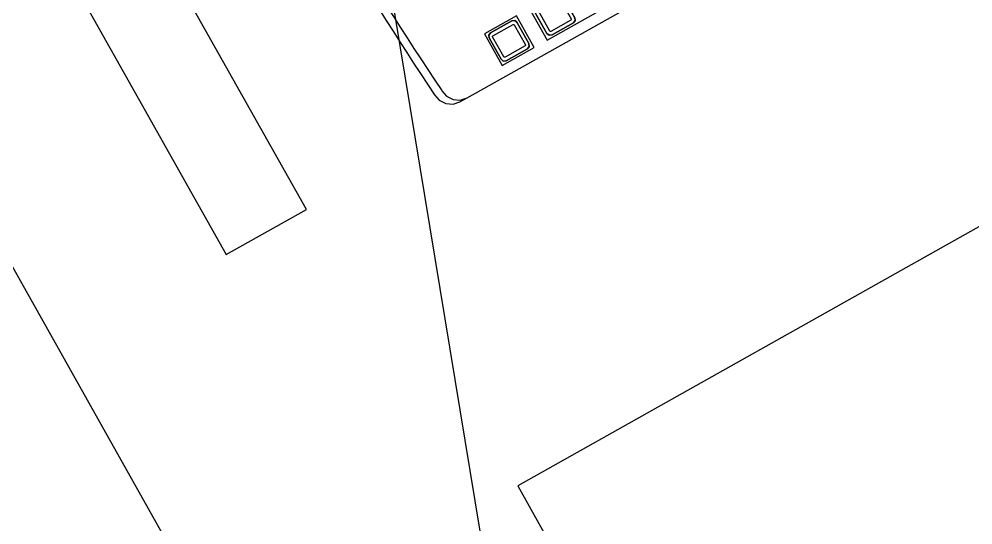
# Model space of a CAD drawing. Header units: millimetres. Extents: x 33240 to 33395, y 51607 to 51720.
# Drawn here: x 33295.223 to 33295.741, y 51687.946 to 51688.221 of the extents above; entities that cross this region are included whole.
import ezdxf
from ezdxf.enums import TextEntityAlignment as Align

# ---------------------------------------------------------------- set-up
doc = ezdxf.new("R2010")
doc.units = ezdxf.units.MM
doc.header["$LTSCALE"] = 0.3
doc.header["$MEASUREMENT"] = 0
doc.linetypes.add('ACAD_ISO04W100', pattern=[30, 24, -3, 0, -3])
doc.layers.get('0').update_dxf_attribs({"linetype": 'CONTINUOUS'})
for name, color, linetype in [('04-CLOISONS', 2, 'CONTINUOUS'), ('08-EQUI-MEUBLE-PROJ-01', 11, 'CONTINUOUS'), ('10-ANN-TEXTE', 3, 'CONTINUOUS'), ('15-PLAF-TECHN-TEMPORAIRE', 113, 'CONTINUOUS')]:
    doc.layers.add(name, color=color, linetype=linetype)
doc.styles.add('ROMANS', font='romans.shx', dxfattribs={"height": 0.2})
doc.styles.get("Standard").update_dxf_attribs({"font": 'TXT.SHX'})

# ---------------------------------------------------------------- blocks, each defined once
blk = doc.blocks.new('SMP3')
blk.add_lwpolyline([(-1.36713, 0), (0.05214, 0), (0.05214, -1.00264), (-1.36713, -1.00264)], close=True)
at = {"style": 'ROMANS'}
for tag, p in [('SOLS', (-0.64571, -0.14753)), ('PAROIS', (-0.64293, -0.37687)), ('FAUX-PLAFONDS', (-0.65127, -0.61282)), ('FAUX-PLAFONDS', (-0.64849, -0.84216))]:
    blk.add_attdef(tag, text='', height=0.15, dxfattribs=at).set_placement(p, align=Align.MIDDLE)
blk = doc.blocks.new('Clavier-02')
for p, q in [((-22.368, -0.877), (-22.7, -1.098)), ((-21.979, -0.799), (-22.368, -0.877)), ((-22.923, -1.427), (-22.999, -1.815)), ((-22.7, -1.098), (-22.923, -1.427)), ((-22.7, -1.549), (-22.923, -1.878)), ((-22.368, -1.328), (-22.7, -1.549)), ((-21.979, -1.25), (-22.368, -1.328)), ((-22.999, -1.815), (-22.999, -2.266)), ((-22.923, -1.878), (-22.999, -2.266)), ((-22.999, -2.266), (-22.999, -17.524))]:
    blk.add_line(p, q)
for points in [[(-22.392, -6.788), (-20.43, -6.788), (-20.43, -4.792), (-22.392, -4.792)], [(-20.537, -6.435), (-20.597, -6.58), (-20.74, -6.64), (-22.07, -6.64), (-22.215, -6.58), (-22.275, -6.435), (-22.275, -5.105), (-22.215, -4.961), (-22.07, -4.9), (-20.74, -4.9), (-20.597, -4.961), (-20.537, -5.105)], [(-20.537, -5.105), (-20.597, -4.961), (-20.74, -4.9), (-22.07, -4.9), (-22.215, -4.961), (-22.275, -5.105), (-22.275, -6.435), (-22.215, -6.58), (-22.07, -6.64), (-20.74, -6.64), (-20.597, -6.58), (-20.537, -6.435)], [(-20.737, -6.396), (-20.751, -6.428), (-20.78, -6.44), (-22.03, -6.44), (-22.062, -6.427), (-22.075, -6.396), (-22.075, -5.145), (-22.062, -5.114), (-22.03, -5.1), (-20.78, -5.1), (-20.751, -5.113), (-20.737, -5.145)], [(-22.392, -17.454), (7.025, -17.454), (7.025, -7.604), (-22.392, -7.604)], [(-20.537, -9.296), (-20.597, -9.441), (-20.74, -9.501), (-22.07, -9.501), (-22.215, -9.441), (-22.275, -9.296), (-22.275, -7.966), (-22.215, -7.821), (-22.07, -7.761), (-20.74, -7.761), (-20.597, -7.821), (-20.537, -7.966)], [(-20.537, -7.966), (-20.597, -7.821), (-20.74, -7.761), (-22.07, -7.761), (-22.215, -7.821), (-22.275, -7.966), (-22.275, -9.296), (-22.215, -9.441), (-22.07, -9.501), (-20.74, -9.501), (-20.597, -9.441), (-20.537, -9.296)], [(-20.737, -9.256), (-20.751, -9.288), (-20.78, -9.301), (-22.03, -9.301), (-22.062, -9.288), (-22.075, -9.256), (-22.075, -8.006), (-22.062, -7.974), (-22.03, -7.961), (-20.78, -7.961), (-20.751, -7.974), (-20.737, -8.006)]]:
    blk.add_lwpolyline(points, close=True)
for centre in [(0, -302.683), (0, -303.134)]:
    blk.add_arc(centre, 302.683, 85.83595, 94.16405)
at = {"flags": 1}
for p in [(-6.934, 25.323), (-6.934, 15.323), (-6.934, 5.323)]:
    blk.add_attdef('***', p, '', height=5, dxfattribs=at)

msp = doc.modelspace()

# ---------------------------------------------------------------- linework, layer by layer
at = {"layer": '04-CLOISONS', "color": 4}
msp.add_line((33295.41336, 51687.74038), (33295.07054, 51688.35068), dxfattribs=at)
at = {"layer": '08-EQUI-MEUBLE-PROJ-01'}
for p, q in [((33295.37878, 51688.11785), (33295.13366, 51688.55365)), ((33295.09008, 51688.52913), (33295.3352, 51688.09334)), ((33295.3352, 51688.09334), (33295.37878, 51688.11785)), ((33295.75512, 51688.11445), (33295.49365, 51687.96737)), ((33295.49365, 51687.96737), (33295.73877, 51687.53158))]:
    msp.add_line(p, q, dxfattribs=at)
at = {"layer": '15-PLAF-TECHN-TEMPORAIRE', "color": 8, "linetype": 'ACAD_ISO04W100'}
msp.add_ellipse((33298.29583, 51679.27032), major_axis=(-12.02614, -6.76292), ratio=0.772976, dxfattribs=at)

# ---------------------------------------------------------------- block references
at = {"layer": '08-EQUI-MEUBLE-PROJ-01', "xscale": 0.009999999993108247, "yscale": 0.009999999998770808, "zscale": 0.01, "rotation": 119.3561571618254}
msp.add_blockref('Clavier-02', (33295.33369, 51688.36785), dxfattribs=at)
at = {"layer": '10-ANN-TEXTE', "rotation": 189.350573668281}
msp.add_blockref('SMP3', (33295.55733, 51687.75322), dxfattribs=at)

doc.saveas('drawing.dxf')
